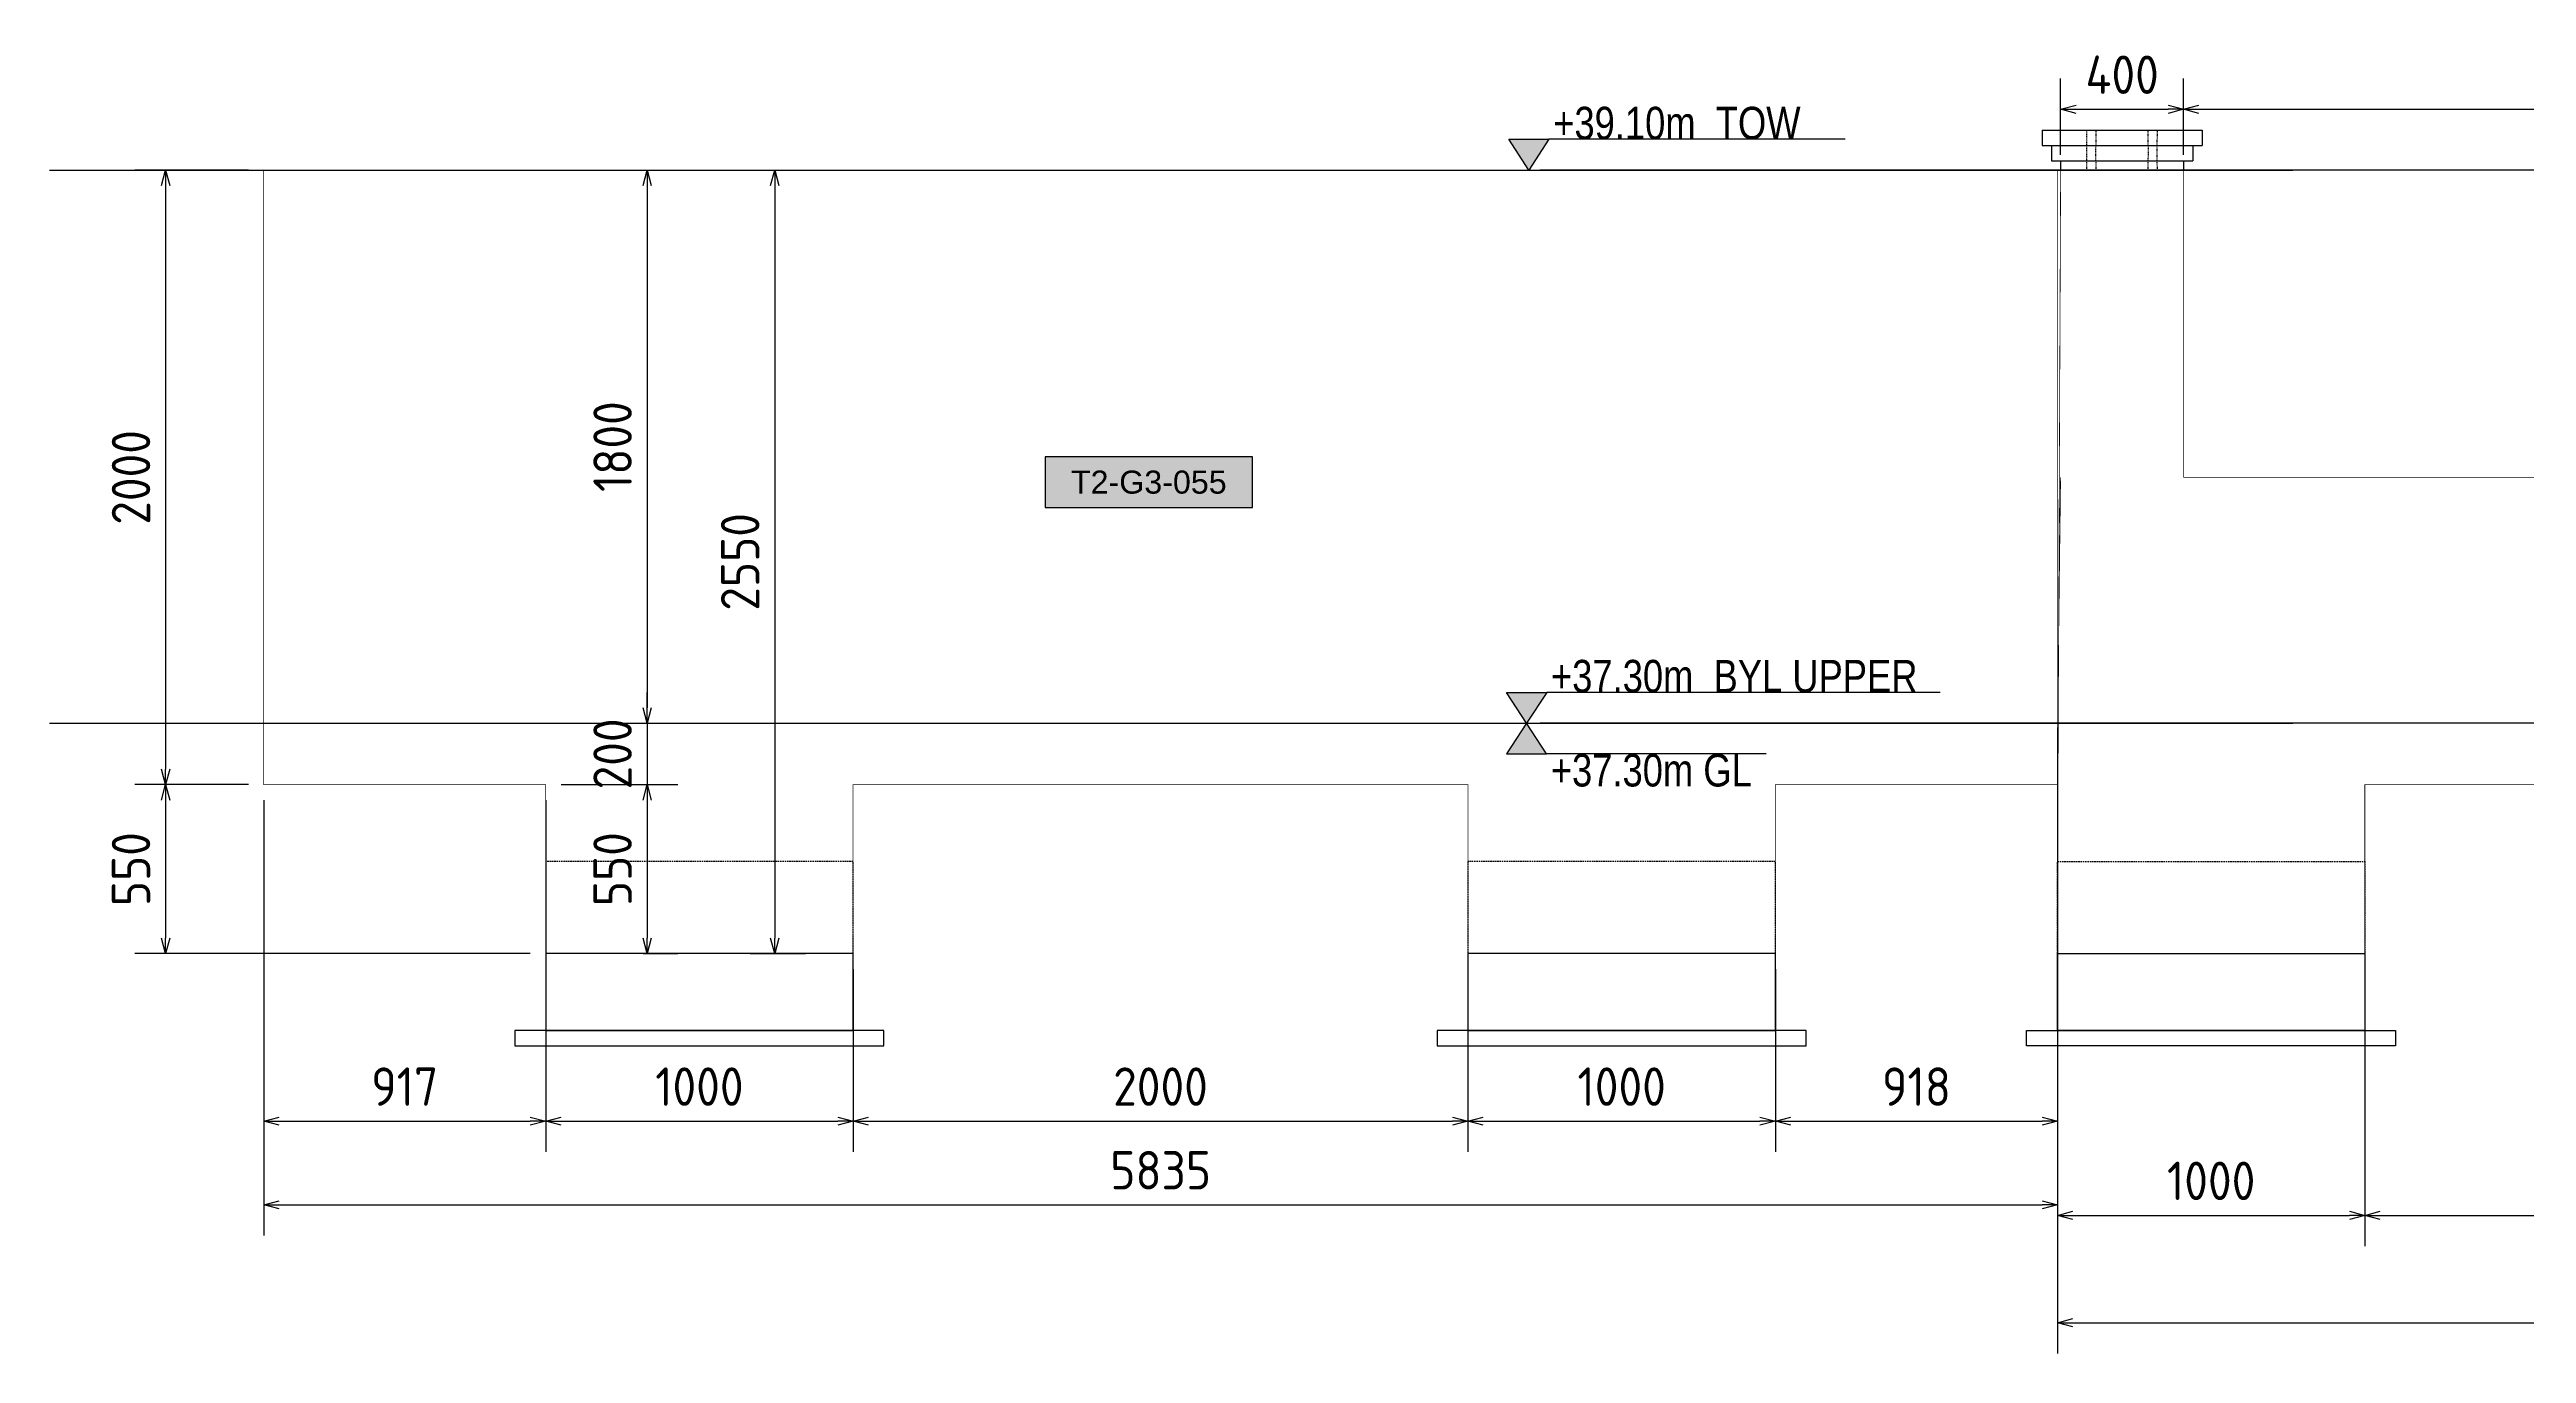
# Model space of a CAD drawing. Header units: centimetres. Extents: x -6122352 to 7132207, y -1694241 to 1947892.
# Drawn here: x 3259455 to 3267512, y 50734 to 54977 of the extents above; entities that cross this region are included whole.
import ezdxf
from ezdxf.enums import TextEntityAlignment as Align

# ---------------------------------------------------------------- set-up
doc = ezdxf.new("R2010")
doc.units = ezdxf.units.CM
doc.header["$MEASUREMENT"] = 0
doc.header["$PDMODE"] = 66
doc.header["$PDSIZE"] = 100
for name, pattern in [('23585-XR-AR-END-SETTING OUT PLAN$0$HIDDEN', [0.375, 0.25, -0.125]), ('DASHED2', [0.375, 0.25, -0.125]), ('DXK_LINE_DOT2', [3.9198, 1.9599, -1.9599])]:
    doc.linetypes.add(name, pattern=pattern)
for name, color, linetype in [('@MI-TYPE-01', 30, 'Continuous'), ('@MI-TYPE-02', 6, 'Continuous'), ('JML-Dimension', 1, 'Continuous'), ('PANEL-TAGS', 7, 'Continuous'), ('SECTION', 130, 'Continuous')]:
    doc.layers.add(name, color=color, linetype=linetype)
doc.styles.add('PANELTAG_STYLE', font='arial.ttf')
doc.styles.add('Schueco-BEMSTIL', font='isocpeur.ttf', dxfattribs={"width": 0.9})
doc.styles.add('txt-Pisa-std', font='arial.ttf', dxfattribs={"width": 0.8})
doc.dimstyles.new('MI- JWC-TXT-2.5 MM', dxfattribs={"dimscale": 1.5, "dimtxt": 2.5, "dimasz": 1, "dimexe": 2, "dimexo": 1, "dimgap": 1, "dimtad": 1, "dimdec": 0, "dimdsep": 46, "dimtxsty": 'Schueco-BEMSTIL', "dimblk": 'OPEN30', "dimcen": 0, "dimdle": 2, "dimclrd": 140, "dimclre": 8, "dimclrt": 40, "dimadec": 0, "dimazin": 2, "dimtfac": 1, "dimtdec": 0, "dimtix": 1, "dimtmove": 2, "dimatfit": 3, "dimldrblk": 'OPEN', "dimfxl": 2, "dimlwd": -1, "dimlwe": -1, "dimarcsym": 0})

# ---------------------------------------------------------------- blocks, each defined once
blk = doc.blocks.new('T1-FOOTING ELEVATION')
at = {"color": 9}
blk.add_lwpolyline([(-600, -250), (600, -250), (600, -300), (-600, -300)], close=True, dxfattribs=at)
at = {"layer": '@MI-TYPE-01', "color": 114, "linetype": '23585-XR-AR-END-SETTING OUT PLAN$0$HIDDEN', "ltscale": 20, "true_color": 0x139b48}
blk.add_lwpolyline([(-500, 0), (-500, 300), (500, 300), (500, 0)], dxfattribs=at)
at = {"layer": '@MI-TYPE-01', "color": 114, "true_color": 0x139b48}
blk.add_lwpolyline([(-500, 0), (500, 0), (500, -250), (-500, -250)], close=True, dxfattribs=at)
blk = doc.blocks.new('_Open30')
at = {"color": 0, "linetype": 'ByBlock', "lineweight": -2}
for p, q in [((-1, 0.27), (0, 0)), ((0, 0), (-1, -0.27)), ((0, 0), (-1, 0))]:
    blk.add_line(p, q, dxfattribs=at)
blk = doc.blocks.new('*D4586')
at = {"layer": '@MI-TYPE-01', "color": 8, "transparency": 16777216}
for p, q in [((3265986.6, 51984.8), (3265986.6, 51083.2)), ((3266986.2, 51985.2), (3266986.2, 51083.2))]:
    blk.add_line(p, q, dxfattribs=at)
at = {"layer": '@MI-TYPE-01', "color": 140, "transparency": 16777216}
blk.add_line((3266036.6, 51183.2), (3266936.2, 51183.2), dxfattribs=at)
at = {"layer": 'Defpoints', "color": 0, "transparency": 16777216}
for p in [(3265986.6, 52034.8), (3266986.2, 52035.2), (3266986.2, 51183.2)]:
    blk.add_point(p, dxfattribs=at)
at = {"layer": '@MI-TYPE-01', "color": 140, "transparency": 16777216, "xscale": 50, "yscale": 50, "zscale": 50, "rotation": 180}
blk.add_blockref('_Open30', (3265986.6, 51183.2), dxfattribs=at)
at = {"layer": '@MI-TYPE-01', "color": 140, "transparency": 16777216, "xscale": 50, "yscale": 50, "zscale": 50}
blk.add_blockref('_Open30', (3266986.2, 51183.2), dxfattribs=at)
at = {"layer": '@MI-TYPE-01', "color": 40, "transparency": 16777216, "insert": (3266486.4, 51295.7), "char_height": 125, "attachment_point": 5, "style": 'Schueco-BEMSTIL'}
blk.add_mtext('1000', dxfattribs=at)
blk = doc.blocks.new('_Open')
at = {"color": 0, "linetype": 'ByBlock', "lineweight": -2}
for p, q in [((-1, 0.2), (0, 0)), ((-1, -0.2), (0, 0)), ((0, 0), (-1, 0))]:
    blk.add_line(p, q, dxfattribs=at)
blk = doc.blocks.new('*D4587')
at = {"layer": '@MI-TYPE-01', "color": 8, "transparency": 16777216}
for p, q in [((3266986.2, 51985.2), (3266986.2, 51083.2)), ((3269175.9, 51984.8), (3269175.9, 51083.2))]:
    blk.add_line(p, q, dxfattribs=at)
at = {"layer": '@MI-TYPE-01', "color": 140, "transparency": 16777216}
blk.add_line((3267036.2, 51183.2), (3269125.9, 51183.2), dxfattribs=at)
at = {"layer": 'Defpoints', "color": 0, "transparency": 16777216}
for p in [(3266986.2, 52035.2), (3269175.9, 52034.8), (3269175.9, 51183.2)]:
    blk.add_point(p, dxfattribs=at)
at = {"layer": '@MI-TYPE-01', "color": 140, "transparency": 16777216, "xscale": 50, "yscale": 50, "zscale": 50, "rotation": 180}
blk.add_blockref('_Open30', (3266986.2, 51183.2), dxfattribs=at)
at = {"layer": '@MI-TYPE-01', "color": 140, "transparency": 16777216, "xscale": 50, "yscale": 50, "zscale": 50}
blk.add_blockref('_Open30', (3269175.9, 51183.2), dxfattribs=at)
at = {"layer": '@MI-TYPE-01', "color": 40, "transparency": 16777216, "insert": (3268081.1, 51295.7), "char_height": 125, "attachment_point": 5, "style": 'Schueco-BEMSTIL'}
blk.add_mtext('2190', dxfattribs=at)
blk = doc.blocks.new('*D4615')
at = {"layer": '@MI-TYPE-01', "color": 8, "transparency": 16777216}
for p, q in [((3271566.5, 52534.8), (3271566.5, 50733.9)), ((3265986.2, 51985.2), (3265986.2, 50733.9))]:
    blk.add_line(p, q, dxfattribs=at)
at = {"layer": '@MI-TYPE-01', "color": 140, "transparency": 16777216}
blk.add_line((3266036.2, 50833.9), (3271516.5, 50833.9), dxfattribs=at)
at = {"layer": 'Defpoints', "color": 0, "transparency": 16777216}
for p in [(3271566.5, 52584.8), (3265986.2, 52035.2), (3271566.5, 50833.9)]:
    blk.add_point(p, dxfattribs=at)
at = {"layer": '@MI-TYPE-01', "color": 140, "transparency": 16777216, "xscale": 50, "yscale": 50, "zscale": 50, "rotation": 180}
blk.add_blockref('_Open30', (3265986.2, 50833.9), dxfattribs=at)
at = {"layer": '@MI-TYPE-01', "color": 140, "transparency": 16777216, "xscale": 50, "yscale": 50, "zscale": 50}
blk.add_blockref('_Open30', (3271566.5, 50833.9), dxfattribs=at)
at = {"layer": '@MI-TYPE-01', "color": 40, "transparency": 16777216, "insert": (3268776.3, 50946.4), "char_height": 125, "attachment_point": 5, "style": 'Schueco-BEMSTIL'}
blk.add_mtext('5580', dxfattribs=at)
blk = doc.blocks.new('*D4626')
at = {"layer": '@MI-TYPE-01', "color": 8, "transparency": 16777216}
for p, q in [((3265996.8, 54635.1), (3265996.8, 54883)), ((3266396.8, 54635.1), (3266396.8, 54883))]:
    blk.add_line(p, q, dxfattribs=at)
at = {"layer": '@MI-TYPE-01', "color": 140, "transparency": 16777216}
blk.add_line((3266046.8, 54783), (3266346.8, 54783), dxfattribs=at)
at = {"layer": 'Defpoints', "color": 0, "transparency": 16777216}
for p in [(3266396.8, 54783), (3265996.8, 54585.1), (3266396.8, 54585.1)]:
    blk.add_point(p, dxfattribs=at)
at = {"layer": '@MI-TYPE-01', "color": 140, "transparency": 16777216, "xscale": 50, "yscale": 50, "zscale": 50, "rotation": 180}
blk.add_blockref('_Open30', (3265996.8, 54783), dxfattribs=at)
at = {"layer": '@MI-TYPE-01', "color": 140, "transparency": 16777216, "xscale": 50, "yscale": 50, "zscale": 50}
blk.add_blockref('_Open30', (3266396.8, 54783), dxfattribs=at)
at = {"layer": '@MI-TYPE-01', "color": 40, "transparency": 16777216, "insert": (3266196.8, 54895.5), "char_height": 125, "attachment_point": 5, "style": 'Schueco-BEMSTIL'}
blk.add_mtext('400', dxfattribs=at)
blk = doc.blocks.new('*D4627')
at = {"layer": '@MI-TYPE-01', "color": 8, "transparency": 16777216}
for p, q in [((3266396.8, 54635.1), (3266396.8, 54883)), ((3269585.9, 54635.1), (3269585.9, 54883))]:
    blk.add_line(p, q, dxfattribs=at)
at = {"layer": '@MI-TYPE-01', "color": 140, "transparency": 16777216}
blk.add_line((3266446.8, 54783), (3269535.9, 54783), dxfattribs=at)
at = {"layer": 'Defpoints', "color": 0, "transparency": 16777216}
for p in [(3269585.9, 54783), (3266396.8, 54585.1), (3269585.9, 54585.1)]:
    blk.add_point(p, dxfattribs=at)
at = {"layer": '@MI-TYPE-01', "color": 140, "transparency": 16777216, "xscale": 50, "yscale": 50, "zscale": 50, "rotation": 180}
blk.add_blockref('_Open30', (3266396.8, 54783), dxfattribs=at)
at = {"layer": '@MI-TYPE-01', "color": 140, "transparency": 16777216, "xscale": 50, "yscale": 50, "zscale": 50}
blk.add_blockref('_Open30', (3269585.9, 54783), dxfattribs=at)
at = {"layer": '@MI-TYPE-01', "color": 40, "transparency": 16777216, "insert": (3267991.3, 54895.5), "char_height": 125, "attachment_point": 5, "style": 'Schueco-BEMSTIL'}
blk.add_mtext('3189', dxfattribs=at)
blk = doc.blocks.new('*D4880')
at = {"layer": '@MI-TYPE-01', "color": 8, "transparency": 16777216}
for p, q in [((3260151.8, 52535.1), (3260151.8, 51389.9)), ((3261068.8, 52535.1), (3261068.8, 51389.9))]:
    blk.add_line(p, q, dxfattribs=at)
at = {"layer": '@MI-TYPE-01', "color": 140, "transparency": 16777216}
blk.add_line((3260201.8, 51489.9), (3261018.8, 51489.9), dxfattribs=at)
at = {"layer": 'Defpoints', "color": 0, "transparency": 16777216}
for p in [(3260151.8, 52585.1), (3261068.8, 52585.1), (3261068.8, 51489.9)]:
    blk.add_point(p, dxfattribs=at)
at = {"layer": '@MI-TYPE-01', "color": 140, "transparency": 16777216, "xscale": 50, "yscale": 50, "zscale": 50, "rotation": 180}
blk.add_blockref('_Open30', (3260151.8, 51489.9), dxfattribs=at)
at = {"layer": '@MI-TYPE-01', "color": 140, "transparency": 16777216, "xscale": 50, "yscale": 50, "zscale": 50}
blk.add_blockref('_Open30', (3261068.8, 51489.9), dxfattribs=at)
at = {"layer": '@MI-TYPE-01', "color": 40, "transparency": 16777216, "insert": (3260610.3, 51602.4), "char_height": 125, "attachment_point": 5, "style": 'Schueco-BEMSTIL'}
blk.add_mtext('917', dxfattribs=at)
blk = doc.blocks.new('*D4881')
at = {"layer": '@MI-TYPE-01', "color": 8, "transparency": 16777216}
for p, q in [((3261068.8, 52535.1), (3261068.8, 51389.9)), ((3262068.8, 51985.1), (3262068.8, 51389.9))]:
    blk.add_line(p, q, dxfattribs=at)
at = {"layer": '@MI-TYPE-01', "color": 140, "transparency": 16777216}
blk.add_line((3261118.8, 51489.9), (3262018.8, 51489.9), dxfattribs=at)
at = {"layer": 'Defpoints', "color": 0, "transparency": 16777216}
for p in [(3261068.8, 52585.1), (3262068.8, 52035.1), (3262068.8, 51489.9)]:
    blk.add_point(p, dxfattribs=at)
at = {"layer": '@MI-TYPE-01', "color": 140, "transparency": 16777216, "xscale": 50, "yscale": 50, "zscale": 50, "rotation": 180}
blk.add_blockref('_Open30', (3261068.8, 51489.9), dxfattribs=at)
at = {"layer": '@MI-TYPE-01', "color": 140, "transparency": 16777216, "xscale": 50, "yscale": 50, "zscale": 50}
blk.add_blockref('_Open30', (3262068.8, 51489.9), dxfattribs=at)
at = {"layer": '@MI-TYPE-01', "color": 40, "transparency": 16777216, "insert": (3261568.8, 51602.4), "char_height": 125, "attachment_point": 5, "style": 'Schueco-BEMSTIL'}
blk.add_mtext('1000', dxfattribs=at)
blk = doc.blocks.new('*D4882')
at = {"layer": '@MI-TYPE-01', "color": 8, "transparency": 16777216}
for p, q in [((3262068.8, 51985.1), (3262068.8, 51389.9)), ((3264068.8, 51985.1), (3264068.8, 51389.9))]:
    blk.add_line(p, q, dxfattribs=at)
at = {"layer": '@MI-TYPE-01', "color": 140, "transparency": 16777216}
blk.add_line((3262118.8, 51489.9), (3264018.8, 51489.9), dxfattribs=at)
at = {"layer": 'Defpoints', "color": 0, "transparency": 16777216}
for p in [(3262068.8, 52035.1), (3264068.8, 52035.1), (3264068.8, 51489.9)]:
    blk.add_point(p, dxfattribs=at)
at = {"layer": '@MI-TYPE-01', "color": 140, "transparency": 16777216, "xscale": 50, "yscale": 50, "zscale": 50, "rotation": 180}
blk.add_blockref('_Open30', (3262068.8, 51489.9), dxfattribs=at)
at = {"layer": '@MI-TYPE-01', "color": 140, "transparency": 16777216, "xscale": 50, "yscale": 50, "zscale": 50}
blk.add_blockref('_Open30', (3264068.8, 51489.9), dxfattribs=at)
at = {"layer": '@MI-TYPE-01', "color": 40, "transparency": 16777216, "insert": (3263068.8, 51602.4), "char_height": 125, "attachment_point": 5, "style": 'Schueco-BEMSTIL'}
blk.add_mtext('2000', dxfattribs=at)
blk = doc.blocks.new('*D4883')
at = {"layer": '@MI-TYPE-01', "color": 8, "transparency": 16777216}
for p, q in [((3264068.8, 51985.1), (3264068.8, 51389.9)), ((3265068.8, 51985.1), (3265068.8, 51389.9))]:
    blk.add_line(p, q, dxfattribs=at)
at = {"layer": '@MI-TYPE-01', "color": 140, "transparency": 16777216}
blk.add_line((3264118.8, 51489.9), (3265018.8, 51489.9), dxfattribs=at)
at = {"layer": 'Defpoints', "color": 0, "transparency": 16777216}
for p in [(3264068.8, 52035.1), (3265068.8, 52035.1), (3265068.8, 51489.9)]:
    blk.add_point(p, dxfattribs=at)
at = {"layer": '@MI-TYPE-01', "color": 140, "transparency": 16777216, "xscale": 50, "yscale": 50, "zscale": 50, "rotation": 180}
blk.add_blockref('_Open30', (3264068.8, 51489.9), dxfattribs=at)
at = {"layer": '@MI-TYPE-01', "color": 140, "transparency": 16777216, "xscale": 50, "yscale": 50, "zscale": 50}
blk.add_blockref('_Open30', (3265068.8, 51489.9), dxfattribs=at)
at = {"layer": '@MI-TYPE-01', "color": 40, "transparency": 16777216, "insert": (3264568.8, 51602.4), "char_height": 125, "attachment_point": 5, "style": 'Schueco-BEMSTIL'}
blk.add_mtext('1000', dxfattribs=at)
blk = doc.blocks.new('*D4884')
at = {"layer": '@MI-TYPE-01', "color": 8, "transparency": 16777216}
for p, q in [((3265986.8, 52535.1), (3265986.8, 51389.9)), ((3265068.8, 51985.1), (3265068.8, 51389.9))]:
    blk.add_line(p, q, dxfattribs=at)
at = {"layer": '@MI-TYPE-01', "color": 140, "transparency": 16777216}
blk.add_line((3265118.8, 51489.9), (3265936.8, 51489.9), dxfattribs=at)
at = {"layer": 'Defpoints', "color": 0, "transparency": 16777216}
for p in [(3265986.8, 52585.1), (3265068.8, 52035.1), (3265986.8, 51489.9)]:
    blk.add_point(p, dxfattribs=at)
at = {"layer": '@MI-TYPE-01', "color": 140, "transparency": 16777216, "xscale": 50, "yscale": 50, "zscale": 50, "rotation": 180}
blk.add_blockref('_Open30', (3265068.8, 51489.9), dxfattribs=at)
at = {"layer": '@MI-TYPE-01', "color": 140, "transparency": 16777216, "xscale": 50, "yscale": 50, "zscale": 50}
blk.add_blockref('_Open30', (3265986.8, 51489.9), dxfattribs=at)
at = {"layer": '@MI-TYPE-01', "color": 40, "transparency": 16777216, "insert": (3265527.8, 51602.4), "char_height": 125, "attachment_point": 5, "style": 'Schueco-BEMSTIL'}
blk.add_mtext('918', dxfattribs=at)
blk = doc.blocks.new('*D4885')
at = {"layer": '@MI-TYPE-01', "color": 8, "transparency": 16777216}
for p, q in [((3260151.8, 52535.1), (3260151.8, 51117.7)), ((3265986.8, 52535.1), (3265986.8, 51117.7))]:
    blk.add_line(p, q, dxfattribs=at)
at = {"layer": '@MI-TYPE-01', "color": 140, "transparency": 16777216}
blk.add_line((3260201.8, 51217.7), (3265936.8, 51217.7), dxfattribs=at)
at = {"layer": 'Defpoints', "color": 0, "transparency": 16777216}
for p in [(3260151.8, 52585.1), (3265986.8, 52585.1), (3265986.8, 51217.7)]:
    blk.add_point(p, dxfattribs=at)
at = {"layer": '@MI-TYPE-01', "color": 140, "transparency": 16777216, "xscale": 50, "yscale": 50, "zscale": 50, "rotation": 180}
blk.add_blockref('_Open30', (3260151.8, 51217.7), dxfattribs=at)
at = {"layer": '@MI-TYPE-01', "color": 140, "transparency": 16777216, "xscale": 50, "yscale": 50, "zscale": 50}
blk.add_blockref('_Open30', (3265986.8, 51217.7), dxfattribs=at)
at = {"layer": '@MI-TYPE-01', "color": 40, "transparency": 16777216, "insert": (3263069.3, 51330.2), "char_height": 125, "attachment_point": 5, "style": 'Schueco-BEMSTIL'}
blk.add_mtext('5835', dxfattribs=at)
blk = doc.blocks.new('*D4886')
at = {"layer": '@MI-TYPE-01', "color": 8, "transparency": 16777216}
for p, q in [((3260101.8, 54585.1), (3259732.4, 54585.1)), ((3260101.8, 52585.1), (3259732.4, 52585.1))]:
    blk.add_line(p, q, dxfattribs=at)
at = {"layer": '@MI-TYPE-01', "color": 140, "transparency": 16777216}
blk.add_line((3259832.4, 54535.1), (3259832.4, 52635.1), dxfattribs=at)
at = {"layer": 'Defpoints', "color": 0, "transparency": 16777216}
for p in [(3260151.8, 54585.1), (3259832.4, 52585.1), (3260151.8, 52585.1)]:
    blk.add_point(p, dxfattribs=at)
at = {"layer": '@MI-TYPE-01', "color": 140, "transparency": 16777216, "xscale": 50, "yscale": 50, "zscale": 50}
for p, rotation in [((3259832.4, 54585.1), 90), ((3259832.4, 52585.1), 270)]:
    blk.add_blockref('_Open30', p, dxfattribs=dict(at, rotation=rotation))
at = {"layer": '@MI-TYPE-01', "color": 40, "transparency": 16777216, "insert": (3259719.9, 53585.1), "char_height": 125, "attachment_point": 5, "rotation": 90, "style": 'Schueco-BEMSTIL'}
blk.add_mtext('2000', dxfattribs=at)
blk = doc.blocks.new('*D4887')
at = {"layer": '@MI-TYPE-01', "color": 8, "transparency": 16777216}
for p, q in [((3260101.8, 52585.1), (3259732.4, 52585.1)), ((3261018.8, 52035.1), (3259732.4, 52035.1))]:
    blk.add_line(p, q, dxfattribs=at)
at = {"layer": '@MI-TYPE-01', "color": 140, "transparency": 16777216}
blk.add_line((3259832.4, 52535.1), (3259832.4, 52085.1), dxfattribs=at)
at = {"layer": 'Defpoints', "color": 0, "transparency": 16777216}
for p in [(3260151.8, 52585.1), (3259832.4, 52035.1), (3261068.8, 52035.1)]:
    blk.add_point(p, dxfattribs=at)
at = {"layer": '@MI-TYPE-01', "color": 140, "transparency": 16777216, "xscale": 50, "yscale": 50, "zscale": 50}
for p, rotation in [((3259832.4, 52585.1), 90), ((3259832.4, 52035.1), 270)]:
    blk.add_blockref('_Open30', p, dxfattribs=dict(at, rotation=rotation))
at = {"layer": '@MI-TYPE-01', "color": 40, "transparency": 16777216, "insert": (3259719.9, 52310.1), "char_height": 125, "attachment_point": 5, "rotation": 90, "style": 'Schueco-BEMSTIL'}
blk.add_mtext('550', dxfattribs=at)
blk = doc.blocks.new('*U2058')
at = {"layer": 'JML-Dimension'}
h = blk.add_hatch(color=10, dxfattribs=at)
h.dxf.hatch_style = 1
h.paths.add_polyline_path([(0, 0), (-1.54, 2.37), (1.54, 2.37)])
blk.add_line((24.31, 2.37), (1.54, 2.37), dxfattribs=at)
blk.add_lwpolyline([(0, 0), (-1.54, 2.37), (1.54, 2.37), (0, 0)], dxfattribs=at)
at = {"color": 5, "style": 'txt-Pisa-std', "width": 0.8}
blk.add_attdef('+0.0', text='', height=2.5, dxfattribs=at).set_placement((1.87, 2.37), align=Align.BOTTOM_LEFT)
blk = doc.blocks.new('*U2056')
at = {"layer": 'JML-Dimension'}
h = blk.add_hatch(color=10, dxfattribs=at)
h.dxf.hatch_style = 1
h.paths.add_polyline_path([(0, 0), (-1.54, 2.37), (1.54, 2.37)])
blk.add_line((31.81, 2.37), (1.54, 2.37), dxfattribs=at)
blk.add_lwpolyline([(0, 0), (-1.54, 2.37), (1.54, 2.37), (0, 0)], dxfattribs=at)
at = {"color": 5, "style": 'txt-Pisa-std', "width": 0.8}
blk.add_attdef('+0.0', text='', height=2.5, dxfattribs=at).set_placement((1.87, 2.37), align=Align.BOTTOM_LEFT)
blk = doc.blocks.new('*U2214')
at = {"layer": 'JML-Dimension'}
h = blk.add_hatch(color=10, dxfattribs=at)
h.dxf.hatch_style = 1
h.paths.add_polyline_path([(0, 0), (-1.54, 2.37), (1.54, 2.37)])
blk.add_line((18.43, 2.37), (1.54, 2.37), dxfattribs=at)
blk.add_lwpolyline([(0, 0), (-1.54, 2.37), (1.54, 2.37), (0, 0)], dxfattribs=at)
at = {"color": 5, "style": 'txt-Pisa-std', "width": 0.8}
blk.add_attdef('+0.0', text='', height=2.5, dxfattribs=at).set_placement((1.87, 2.37), align=Align.BOTTOM_LEFT)
blk = doc.blocks.new('*D4888')
at = {"layer": '@MI-TYPE-01', "color": 8, "transparency": 16777216}
for p, q in [((3261733.5, 54585.1), (3261914, 54585.1)), ((3261733.5, 52035.1), (3261914, 52035.1))]:
    blk.add_line(p, q, dxfattribs=at)
at = {"layer": '@MI-TYPE-01', "color": 140, "transparency": 16777216}
blk.add_line((3261814, 54535.1), (3261814, 52085.1), dxfattribs=at)
at = {"layer": 'Defpoints', "color": 0, "transparency": 16777216}
for p in [(3261683.5, 54585.1), (3261683.5, 52035.1), (3261814, 52035.1)]:
    blk.add_point(p, dxfattribs=at)
at = {"layer": '@MI-TYPE-01', "color": 140, "transparency": 16777216, "xscale": 50, "yscale": 50, "zscale": 50}
for p, rotation in [((3261814, 54585.1), 90), ((3261814, 52035.1), 270)]:
    blk.add_blockref('_Open30', p, dxfattribs=dict(at, rotation=rotation))
at = {"layer": '@MI-TYPE-01', "color": 40, "transparency": 16777216, "insert": (3261701.5, 53310.1), "char_height": 125, "attachment_point": 5, "rotation": 90, "style": 'Schueco-BEMSTIL'}
blk.add_mtext('2550', dxfattribs=at)
blk = doc.blocks.new('*D4889')
at = {"layer": '@MI-TYPE-01', "color": 8, "transparency": 16777216}
for p, q in [((3261388.4, 54585.1), (3261498.9, 54585.1)), ((3261388.4, 52785.1), (3261498.9, 52785.1))]:
    blk.add_line(p, q, dxfattribs=at)
at = {"layer": '@MI-TYPE-01', "color": 140, "transparency": 16777216}
blk.add_line((3261398.9, 54535.1), (3261398.9, 52835.1), dxfattribs=at)
at = {"layer": 'Defpoints', "color": 0, "transparency": 16777216}
for p in [(3261338.4, 54585.1), (3261338.4, 52785.1), (3261398.9, 52785.1)]:
    blk.add_point(p, dxfattribs=at)
at = {"layer": '@MI-TYPE-01', "color": 140, "transparency": 16777216, "xscale": 50, "yscale": 50, "zscale": 50}
for p, rotation in [((3261398.9, 54585.1), 90), ((3261398.9, 52785.1), 270)]:
    blk.add_blockref('_Open30', p, dxfattribs=dict(at, rotation=rotation))
at = {"layer": '@MI-TYPE-01', "color": 40, "transparency": 16777216, "insert": (3261286.4, 53685.1), "char_height": 125, "attachment_point": 5, "rotation": 90, "style": 'Schueco-BEMSTIL'}
blk.add_mtext('1800', dxfattribs=at)
blk = doc.blocks.new('*D4890')
at = {"layer": '@MI-TYPE-01', "color": 8, "transparency": 16777216}
for p, q in [((3261118.8, 52585.1), (3261498.9, 52585.1)), ((3261385.6, 52035.1), (3261498.9, 52035.1))]:
    blk.add_line(p, q, dxfattribs=at)
at = {"layer": '@MI-TYPE-01', "color": 140, "transparency": 16777216}
blk.add_line((3261398.9, 52535.1), (3261398.9, 52085.1), dxfattribs=at)
at = {"layer": 'Defpoints', "color": 0, "transparency": 16777216}
for p in [(3261068.8, 52585.1), (3261335.6, 52035.1), (3261398.9, 52035.1)]:
    blk.add_point(p, dxfattribs=at)
at = {"layer": '@MI-TYPE-01', "color": 140, "transparency": 16777216, "xscale": 50, "yscale": 50, "zscale": 50}
for p, rotation in [((3261398.9, 52585.1), 90), ((3261398.9, 52035.1), 270)]:
    blk.add_blockref('_Open30', p, dxfattribs=dict(at, rotation=rotation))
at = {"layer": '@MI-TYPE-01', "color": 40, "transparency": 16777216, "insert": (3261286.4, 52310.1), "char_height": 125, "attachment_point": 5, "rotation": 90, "style": 'Schueco-BEMSTIL'}
blk.add_mtext('550', dxfattribs=at)
blk = doc.blocks.new('PANELTAG')
at = {"layer": 'PANEL-TAGS', "color": 1}
blk.add_lwpolyline([(-13.5, -3.3), (13.5, -3.3), (13.5, 3.3), (-13.5, 3.3)], close=True, dxfattribs=at)
at = {"layer": 'PANEL-TAGS', "color": 40, "true_color": 0xffd700}
blk.add_solid([(-13.5, -3.3), (13.5, -3.3), (-13.5, 3.3), (13.5, 3.3)], dxfattribs=at)
at = {"layer": 'PANEL-TAGS', "color": 5, "style": 'PANELTAG_STYLE', "width": 0.85}
blk.add_attdef('TAGNO', text='', height=3, dxfattribs=at).set_placement((0, 0), align=Align.MIDDLE)
blk = doc.blocks.new('*D4879')
at = {"layer": '@MI-TYPE-01', "color": 140, "transparency": 16777216}
for p, q in [((3261398.9, 52835.1), (3261398.9, 52885.1)), ((3261398.9, 52785.1), (3261398.9, 52585.1)), ((3261398.9, 52535.1), (3261398.9, 52485.1))]:
    blk.add_line(p, q, dxfattribs=at)
at = {"layer": '@MI-TYPE-01', "color": 8, "transparency": 16777216}
for p, q in [((3261210.6, 52785.1), (3261498.9, 52785.1)), ((3261118.8, 52585.1), (3261498.9, 52585.1))]:
    blk.add_line(p, q, dxfattribs=at)
at = {"layer": 'Defpoints', "color": 0, "transparency": 16777216}
for p in [(3261160.6, 52785.1), (3261068.8, 52585.1), (3261398.9, 52585.1)]:
    blk.add_point(p, dxfattribs=at)
at = {"layer": '@MI-TYPE-01', "color": 140, "transparency": 16777216, "xscale": 50, "yscale": 50, "zscale": 50}
for p, rotation in [((3261398.9, 52785.1), 270), ((3261398.9, 52585.1), 90)]:
    blk.add_blockref('_Open30', p, dxfattribs=dict(at, rotation=rotation))
at = {"layer": '@MI-TYPE-01', "color": 40, "transparency": 16777216, "insert": (3261286.4, 52685.1), "char_height": 125, "attachment_point": 5, "rotation": 90, "style": 'Schueco-BEMSTIL'}
blk.add_mtext('200', dxfattribs=at)
blk = doc.blocks.new('COPING')
at = {"color": 144, "linetype": 'Continuous', "true_color": 0x1571b2}
for p, q in [((-40577.1, 19537.3), (-40057.1, 19537.3)), ((-40577.1, 19537.3), (-40577.1, 19487.3)), ((-40057.1, 19537.3), (-40057.1, 19487.3)), ((-40577.1, 19487.3), (-40057.1, 19487.3)), ((-40547.1, 19487.3), (-40547.1, 19437.3)), ((-40547.1, 19437.3), (-40087.1, 19437.3)), ((-40517.1, 19437.3), (-40517.1, 19407.3)), ((-40117.1, 19437.3), (-40117.1, 19407.3)), ((-40087.1, 19487.3), (-40087.1, 19437.3)), ((-40517.1, 19407.3), (-40117.1, 19407.3))]:
    blk.add_line(p, q, dxfattribs=at)
at = {"color": 144, "linetype": 'DXK_LINE_DOT2', "true_color": 0x1571b2}
for p, q in [((-40432.1, 19437.3), (-40432.1, 19537.3)), ((-40402.1, 19487.3), (-40402.1, 19537.3)), ((-40232.1, 19487.3), (-40232.1, 19537.3)), ((-40203.1, 19487.3), (-40202.1, 19537.3)), ((-40432.1, 19407.3), (-40432.1, 19437.3)), ((-40403.1, 19437.9), (-40402.1, 19487)), ((-40402.1, 19407.3), (-40402.1, 19437.3)), ((-40232.1, 19437.6), (-40231.1, 19486.8)), ((-40232.1, 19407.3), (-40232.1, 19437.3)), ((-40203.1, 19438.4), (-40203.1, 19486.5)), ((-40202.1, 19407.3), (-40203.1, 19437.3))]:
    blk.add_line(p, q, dxfattribs=at)

msp = doc.modelspace()

# ---------------------------------------------------------------- linework, layer by layer
at = {"color": 160, "linetype": 'DASHED2', "ltscale": 5}
for points in [[(3283940.29644, 54585.10894), (3264302.43693, 54585.10894)], [(3284350.31275, 52785.10894), (3264302.43693, 52785.10894)]]:
    msp.add_lwpolyline(points, dxfattribs=at)
at = {"layer": '@MI-TYPE-01', "color": 8}
msp.add_line((3266036.78249, 54585.10894), (3266406.12397, 54585.10894), dxfattribs=at)
at = {"layer": '@MI-TYPE-01', "color": 6, "const_width": 2.5}
msp.add_lwpolyline([(3260151.78249, 54585.10894), (3265986.78249, 54585.10894), (3265986.78249, 52585.10894), (3265068.78249, 52585.10894), (3265068.78249, 52035.10894), (3264068.78249, 52035.10894), (3264068.78249, 52585.10894), (3262068.78249, 52585.10894), (3262068.78249, 52035.10894), (3261068.78249, 52035.10894), (3261068.78249, 52585.10894), (3260151.78249, 52585.10894), (3260151.78249, 54585.10894)], dxfattribs=at)
at = {"layer": '@MI-TYPE-01', "color": 30, "ltscale": 20, "const_width": 2.5}
for points in [[(3265986.6241, 52242.79749), (3265996.78249, 54585.10894), (3266396.78249, 54585.10894), (3266396.78249, 53585.10894), (3266396.78249, 53585.10894), (3266396.78249, 53585.10894), (3266779.18761, 53585.10894), (3266779.18761, 53585.10894), (3269585.90661, 53585.10894)], [(3269175.9282, 52584.79749), (3266986.2092, 52584.79749), (3266986.2092, 52034.79749), (3265986.6241, 52034.79749), (3265986.6241, 52764.79749), (3265986.6241, 52764.79749), (3265996.60252, 53585.10894), (3265986.6241, 52764.79749)]]:
    msp.add_lwpolyline(points, dxfattribs=at)
at = {"layer": '@MI-TYPE-02', "color": 160, "linetype": 'DASHED2', "ltscale": 5}
for points in [[(3259454.89714, 54585.10894), (3266751.92999, 54585.10894)], [(3259454.89714, 52785.10894), (3266751.92999, 52785.10894)]]:
    msp.add_lwpolyline(points, dxfattribs=at)

# ---------------------------------------------------------------- block references
msp.add_blockref('COPING', (3306513.88691, 35177.79074))
at = {"layer": '@MI-TYPE-01', "color": 30, "xscale": -1}
for p in [(3261568.78249, 52035.10894), (3264568.78249, 52035.10894)]:
    msp.add_blockref('T1-FOOTING ELEVATION', p, dxfattribs=at)
at = {"layer": '@MI-TYPE-01', "color": 30}
msp.add_blockref('T1-FOOTING ELEVATION', (3266486.2092, 52035.16141), dxfattribs=at)
at = {"layer": 'PANEL-TAGS'}
ref = msp.add_blockref('PANELTAG', (3263030.66946, 53569.64464), dxfattribs=dict(at, xscale=25, yscale=25, zscale=25))
ref.add_attrib('TAGNO', 'T2-G3-055', dxfattribs={"color": 5, "height": 75, "style": 'PANELTAG_STYLE'}).set_placement((3263030.66946, 53569.64464), align=Align.MIDDLE_CENTER)
at = {"layer": 'SECTION', "color": 6}
ref = msp.add_blockref('*U2058', (3264267.05321, 54585.10894), dxfattribs=dict(at, xscale=42.30147098076819, yscale=42.30147098076819, zscale=42.30147098076819))
ref.add_attrib('+0.0', '+39.10m  TOW', (3264346.18186, 54685.36601), dxfattribs={"layer": 'JML-Dimension', "color": 5, "height": 105.7536775, "style": 'txt-Pisa-std', "width": 0.8})
ref = msp.add_blockref('*U2056', (3264259.75972, 52785.10899), dxfattribs=dict(at, xscale=42.30147098076819, yscale=42.30147098076819, zscale=42.30147098076819))
ref.add_attrib('+0.0', '+37.30m  BYL UPPER', (3264338.88837, 52885.36605), dxfattribs={"layer": 'JML-Dimension', "color": 5, "height": 105.7536775, "style": 'txt-Pisa-std', "width": 0.8})
ref = msp.add_blockref('*U2214', (3264259.21971, 52785.10894), dxfattribs=dict(at, xscale=-42.30147098076819, yscale=42.30147098076819, zscale=42.30147098076819, rotation=180))
ref.add_attrib('+0.0', '+37.30m GL', (3264338.34836, 52579.0982), dxfattribs={"layer": 'JML-Dimension', "color": 5, "height": 105.753677, "style": 'txt-Pisa-std', "width": 0.8})

# ---------------------------------------------------------------- dimensions: what is measured, and where the dimension line sits
at = {"layer": '@MI-TYPE-01'}
for base, p1, p2, picture, middle in [((3266396.78249, 54782.96805), (3265996.78249, 54585.10894), (3266396.78249, 54585.10894), '*D4626', (3266196.78249, 54895.46805)), ((3269585.90661, 54782.96805), (3266396.78249, 54585.10894), (3269585.90661, 54585.10894), '*D4627', (3267991.34455, 54895.46805)), ((3261068.78249, 51489.92428), (3260151.78249, 52585.10894), (3261068.78249, 52585.10894), '*D4880', (3260610.28249, 51602.42428)), ((3265986.78249, 51217.69578), (3260151.78249, 52585.10894), (3265986.78249, 52585.10894), '*D4885', (3263069.28249, 51330.19578)), ((3262068.78249, 51489.92428), (3261068.78249, 52585.10894), (3262068.78249, 52035.10894), '*D4881', (3261568.78249, 51602.42428)), ((3265986.78249, 51489.92428), (3265068.78249, 52035.10894), (3265986.78249, 52585.10894), '*D4884', (3265527.78249, 51602.42428)), ((3271566.49023, 50833.89232), (3265986.2092, 52035.16141), (3271566.49023, 52584.79749), '*D4615', (3268776.34971, 50946.39232)), ((3264068.78249, 51489.92428), (3262068.78249, 52035.10894), (3264068.78249, 52035.10894), '*D4882', (3263068.78249, 51602.42428)), ((3265068.78249, 51489.92428), (3264068.78249, 52035.10894), (3265068.78249, 52035.10894), '*D4883', (3264568.78249, 51602.42428)), ((3266986.2092, 51183.24403), (3265986.6241, 52034.79749), (3266986.2092, 52035.16141), '*D4586', (3266486.41665, 51295.74403)), ((3269175.9282, 51183.24403), (3266986.2092, 52035.16141), (3269175.9282, 52034.79749), '*D4587', (3268081.0687, 51295.74403))]:
    dim = msp.add_linear_dim(base=base, p1=p1, p2=p2, dimstyle='MI- JWC-TXT-2.5 MM', dxfattribs=at)
    dim.commit()
    dim.dimension.update_dxf_attribs({"geometry": picture, "text_midpoint": middle})
for base, p1, p2, picture, middle in [((3259832.44102, 52585.10894), (3260151.78249, 54585.10894), (3260151.78249, 52585.10894), '*D4886', (3259719.94102, 53585.10894)), ((3261398.94245, 52785.10894), (3261338.40952, 54585.10894), (3261338.40952, 52785.10894), '*D4889', (3261286.44245, 53685.10894)), ((3261814.04702, 52035.10894), (3261683.47749, 54585.10894), (3261683.47749, 52035.10894), '*D4888', (3261701.54702, 53310.10894)), ((3261398.94245, 52585.10894), (3261160.57702, 52785.10894), (3261068.78249, 52585.10894), '*D4879', (3261286.44245, 52685.10894)), ((3259832.44102, 52035.10894), (3260151.78249, 52585.10894), (3261068.78249, 52035.10894), '*D4887', (3259719.94102, 52310.10894)), ((3261398.94245, 52035.10894), (3261068.78249, 52585.10894), (3261335.59474, 52035.10894), '*D4890', (3261286.44245, 52310.10894))]:
    dim = msp.add_linear_dim(base=base, p1=p1, p2=p2, angle=90, dimstyle='MI- JWC-TXT-2.5 MM', dxfattribs=at)
    dim.commit()
    dim.dimension.update_dxf_attribs({"geometry": picture, "text_midpoint": middle})

doc.saveas('drawing.dxf')
